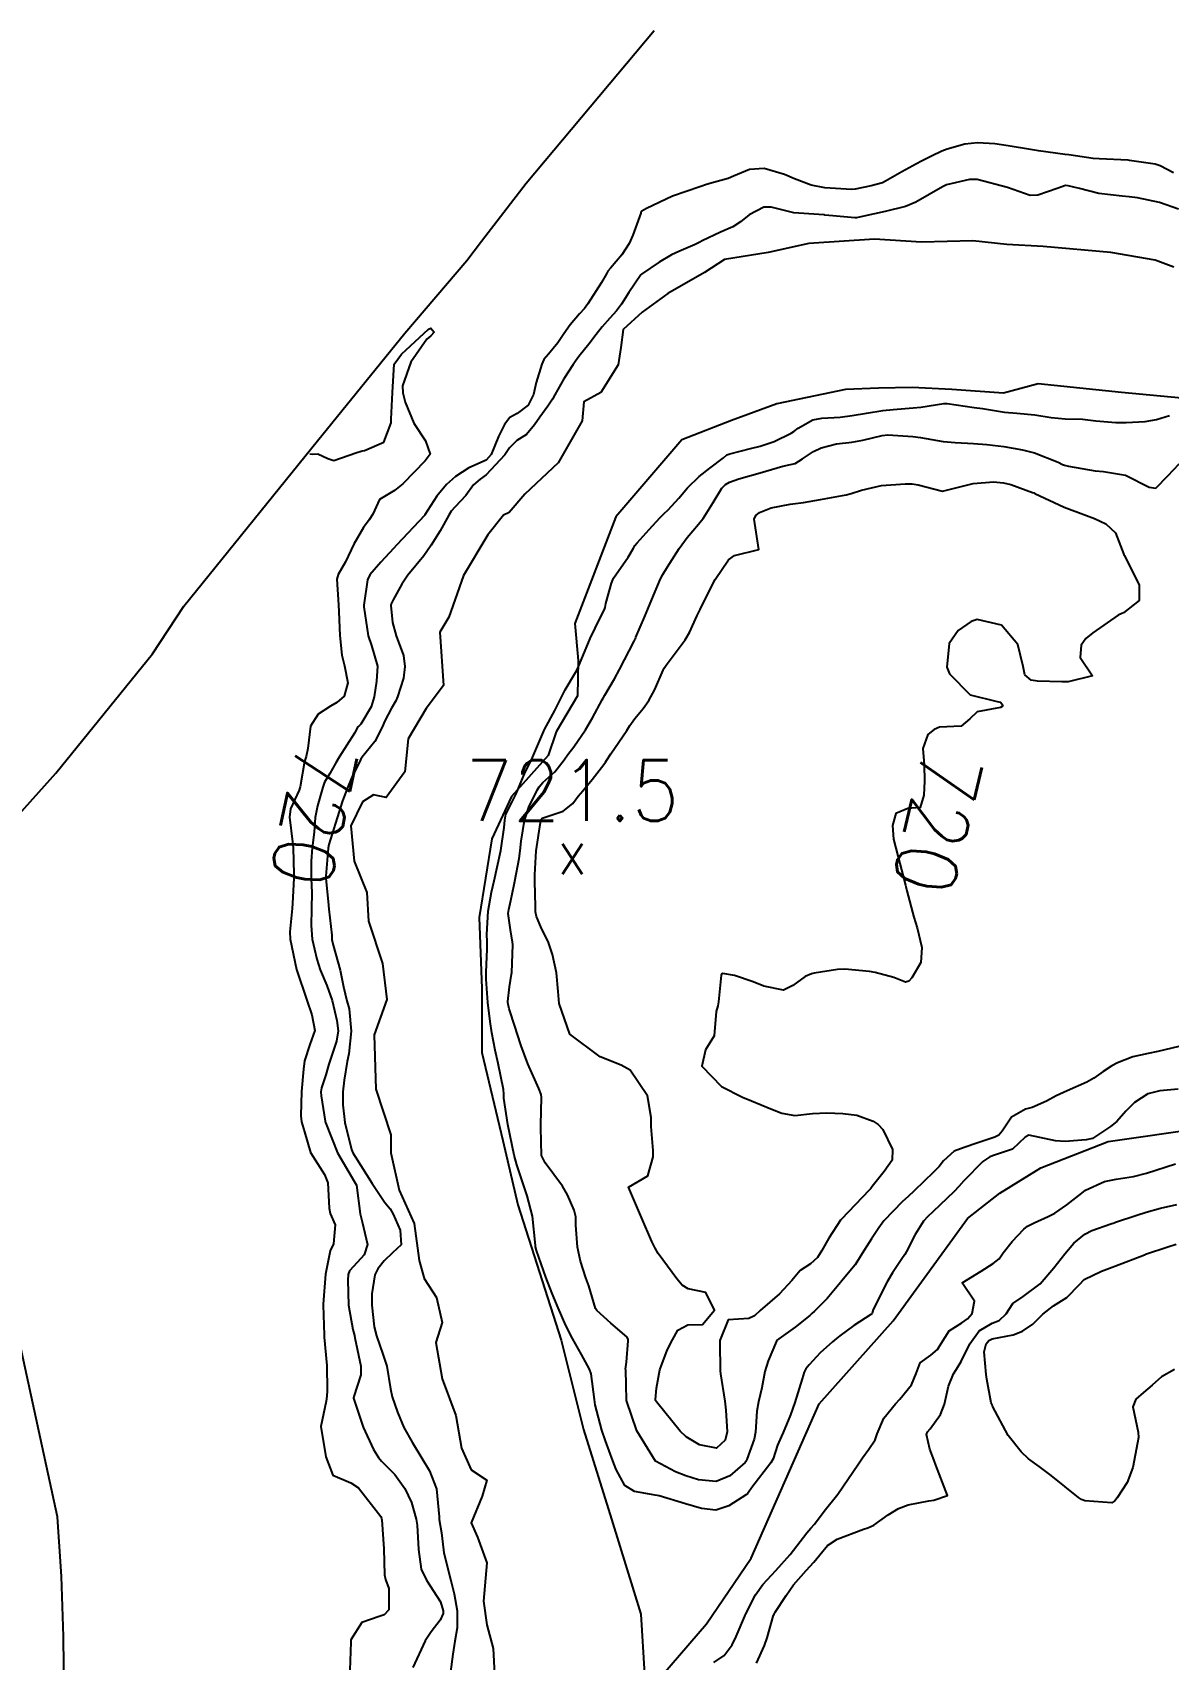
# Model space of a CAD drawing. Header units: metres. Extents: x 318500 to 325275, y 7408834 to 7428799.
# Drawn here: x 320236.7 to 320311.3, y 7414526.8 to 7414633.8 of the extents above; entities that cross this region are included whole.
import ezdxf
from ezdxf.enums import TextEntityAlignment as Align

# ---------------------------------------------------------------- set-up
doc = ezdxf.new("R2010")
doc.units = ezdxf.units.M
doc.header["$MEASUREMENT"] = 0
for name, color, linetype in [('Area', 45, 'Continuous'), ('Cotas', 45, 'Continuous'), ('Curvas de Nivel 1m', 11, 'Continuous'), ('Curvas de Nivel 5m', 15, 'Continuous'), ('Hidrografia', 140, 'Continuous'), ('Pontos Cotados', 45, 'Continuous'), ('Vias Primárias', 230, 'Continuous')]:
    doc.layers.add(name, color=color, linetype=linetype)
doc.styles.add('Style-STANDARD', font='STANDARD.shx')

# ---------------------------------------------------------------- blocks, each defined once
blk = doc.blocks.new('ELVTXT_6')
at = {"layer": 'Pontos Cotados', "linetype": 'Continuous', "style": 'Style-STANDARD'}
for s, height, p in [('721.5', 4, (0, 4)), ('x', 3, (0, 0))]:
    blk.add_text(s, height=height, dxfattribs=at).set_placement(p, align=Align.MIDDLE_CENTER)

msp = doc.modelspace()

# ---------------------------------------------------------------- linework, layer by layer
at = {"layer": 'Area'}
msp.add_lwpolyline([(320232.24, 7414578.42), (320238.23, 7414585.09), (320244.59, 7414592.93), (320246.64, 7414596.06), (320255.42, 7414606.93), (320261.15, 7414614.01), (320265.22, 7414618.78), (320266.2, 7414620.06), (320269.13, 7414623.86), (320277.54, 7414633.9)], dxfattribs=at)
at = {"layer": 'Curvas de Nivel 1m', "flags": 128}
for points, elevation in [([(320311.65, 7414624.54), (320310.77, 7414625.01), (320310.44, 7414625.12), (320308.77, 7414625.37), (320308.68, 7414625.38), (320306.77, 7414625.47), (320306.38, 7414625.5), (320304.77, 7414625.73), (320304.54, 7414625.76), (320302.78, 7414625.99), (320302.26, 7414626.08), (320300.78, 7414626.33), (320299.92, 7414626.45), (320298.78, 7414626.53), (320297.95, 7414626.44), (320296.78, 7414626.1), (320296.44, 7414625.97), (320295.76, 7414625.65), (320295.1, 7414625.32), (320294.76, 7414625.14), (320293.81, 7414624.61), (320292.74, 7414624), (320292.53, 7414623.9), (320291.79, 7414623.69), (320290.74, 7414623.48), (320290.49, 7414623.46), (320288.74, 7414623.56), (320287.84, 7414623.75), (320286.75, 7414624.15), (320286.09, 7414624.43), (320284.76, 7414624.84), (320283.79, 7414624.77), (320282.75, 7414624.32), (320282.39, 7414624.18), (320281.2, 7414623.84), (320280.84, 7414623.73), (320280.74, 7414623.7), (320280.54, 7414623.64), (320278.73, 7414623.01), (320277.03, 7414622.2), (320276.72, 7414622.03), (320276.67, 7414621.95), (320276.65, 7414621.9), (320276.14, 7414620.46), (320275.89, 7414619.91), (320275.42, 7414619.17), (320274.67, 7414618.28), (320274.5, 7414618.08), (320274.4, 7414617.92), (320274.07, 7414617.34), (320273.18, 7414615.94), (320272.95, 7414615.63), (320272.63, 7414615.29), (320272.01, 7414614.57), (320271.6, 7414613.97), (320271.2, 7414613.37), (320270.59, 7414612.64), (320270.29, 7414612.28), (320270.15, 7414611.98), (320269.78, 7414610.77), (320269.61, 7414609.99), (320269.26, 7414609.28), (320268.54, 7414608.74), (320268.06, 7414608.48), (320267.7, 7414608.01), (320267.32, 7414607.22), (320266.83, 7414606.03), (320266.5, 7414605.67), (320265.36, 7414605.17), (320264.49, 7414604.6), (320263.9, 7414604.06), (320263.25, 7414603.29), (320262.48, 7414602.08), (320262.47, 7414602.06), (320262.45, 7414602.03), (320260.64, 7414600.11), (320260.42, 7414599.87), (320259.57, 7414598.96), (320258.85, 7414598.13), (320258.71, 7414597.81), (320258.47, 7414596.13), (320258.47, 7414596.03), (320258.75, 7414594.13), (320258.97, 7414593.49), (320259.37, 7414592.12), (320259.29, 7414591.13), (320259.15, 7414590.12), (320258.95, 7414589.46), (320258.26, 7414588.32), (320258.17, 7414588.22), (320258.08, 7414588.13), (320257.85, 7414587.73), (320256.84, 7414586.15), (320256.62, 7414585.77), (320256.22, 7414585.07), (320255.88, 7414584.5), (320255.77, 7414584.17), (320255.42, 7414582.94), (320255.27, 7414582.17), (320255.2, 7414581.21), (320255.08, 7414580.18), (320255, 7414579.32), (320255.01, 7414578.18), (320255.04, 7414577.25), (320255.03, 7414576.18), (320255, 7414575.08), (320255.08, 7414574.18), (320255.37, 7414572.86), (320255.59, 7414572.17), (320256.03, 7414571.13), (320256.39, 7414570.15), (320256.7, 7414568.84), (320256.77, 7414568.15), (320256.67, 7414567.47), (320256.22, 7414566.16), (320256.16, 7414565.96), (320255.96, 7414565.27), (320255.69, 7414564.42), (320255.65, 7414564.16), (320255.66, 7414563.88), (320255.92, 7414562.23), (320255.93, 7414562.17), (320255.94, 7414562.14), (320256.74, 7414560.15), (320257.86, 7414558.23), (320257.92, 7414558.13), (320257.98, 7414558.01), (320258.22, 7414556.13), (320258.36, 7414555.6), (320258.7, 7414554.12), (320258.49, 7414553.43), (320257.79, 7414552.66), (320257.52, 7414552.39), (320257.44, 7414552.14), (320257.42, 7414551.77), (320257.46, 7414550.13), (320257.74, 7414548.53), (320257.84, 7414548.13), (320257.87, 7414547.98), (320258.27, 7414546.12), (320258.27, 7414545.55), (320257.8, 7414544.13), (320257.79, 7414544.01), (320258.42, 7414542.12), (320259.09, 7414540.65), (320259.42, 7414540.11), (320259.62, 7414539.88), (320260.5, 7414538.99), (320261.16, 7414538.09), (320261.59, 7414537.15), (320261.91, 7414536.07), (320261.97, 7414535.66), (320262.06, 7414534.07), (320262.24, 7414532.78), (320262.58, 7414532.06), (320263.5, 7414530.63), (320263.68, 7414530.05), (320263.67, 7414529.86), (320263.48, 7414529.43), (320262.88, 7414528.65), (320262.49, 7414528.06), (320261.69, 7414526.32)], 719), ([(320311.99, 7414622.17), (320310.74, 7414622.59), (320309.29, 7414622.91), (320308.74, 7414622.97), (320308.27, 7414623.01), (320306.74, 7414623.19), (320305.48, 7414623.51), (320304.74, 7414623.7), (320304.56, 7414623.71), (320304.01, 7414623.53), (320302.74, 7414623.08), (320302.24, 7414623.06), (320300.74, 7414623.58), (320298.75, 7414624.12), (320298.25, 7414624.11), (320296.74, 7414623.76), (320296.65, 7414623.72), (320296.48, 7414623.63), (320294.73, 7414622.63), (320294.05, 7414622.34), (320292.72, 7414622.01), (320291.3, 7414621.7), (320290.83, 7414621.6), (320290.72, 7414621.6), (320289.27, 7414621.73), (320288.75, 7414621.77), (320288.72, 7414621.78), (320288.68, 7414621.78), (320286.72, 7414621.93), (320285.23, 7414622.29), (320284.73, 7414622.3), (320283.78, 7414621.8), (320283.2, 7414621.33), (320282.71, 7414621.01), (320281.9, 7414620.64), (320280.69, 7414620.08), (320280.54, 7414620), (320280.23, 7414619.85), (320279.16, 7414619.38), (320278.68, 7414619.15), (320277.87, 7414618.68), (320276.71, 7414617.9), (320276.66, 7414617.85), (320275.87, 7414616.69), (320275.38, 7414615.91), (320275.07, 7414615.48), (320274.63, 7414615), (320274.11, 7414614.43), (320273.72, 7414613.93), (320273.25, 7414613.29), (320272.59, 7414612.48), (320272.36, 7414612.18), (320272.21, 7414611.96), (320271.61, 7414611), (320271.01, 7414609.97), (320270.85, 7414609.68), (320270.55, 7414609.22), (320270.03, 7414608.49), (320269.68, 7414607.99), (320269.15, 7414607.36), (320268.51, 7414606.96), (320268.04, 7414606.48), (320267.72, 7414606.01), (320266.49, 7414604.7), (320266.1, 7414604.42), (320265.67, 7414604.04), (320265.17, 7414603.34), (320264.46, 7414602.59), (320264.2, 7414602.31), (320264.04, 7414602.06), (320263.47, 7414601.03), (320262.89, 7414600.07), (320262.41, 7414599.38), (320261.36, 7414598.1), (320260.97, 7414597.52), (320260.38, 7414596.48), (320260.26, 7414596.23), (320260.24, 7414596.11), (320260.35, 7414595), (320260.58, 7414594.11), (320261.06, 7414592.83), (320261.16, 7414592.1), (320261.07, 7414591.34), (320260.68, 7414590.1), (320260.56, 7414589.84), (320260.28, 7414589.37), (320259.85, 7414588.53), (320259.67, 7414588.12), (320259.19, 7414587.18), (320258.34, 7414586.13), (320258.29, 7414586.08), (320258.24, 7414585.98), (320257.64, 7414584.72), (320257.38, 7414584.14), (320257.07, 7414583.28), (320256.72, 7414582.15), (320256.16, 7414580.4), (320256.11, 7414580.16), (320255.97, 7414578.33), (320255.97, 7414578.16), (320256.11, 7414576.66), (320256.17, 7414576.16), (320256.36, 7414574.44), (320256.37, 7414574.16), (320256.45, 7414573.78), (320256.92, 7414572.15), (320257.13, 7414571.05), (320257.35, 7414570.14), (320257.49, 7414569.61), (320257.63, 7414568.14), (320257.47, 7414566.65), (320257.37, 7414566.14), (320257.17, 7414564.92), (320257.08, 7414564.14), (320257.08, 7414563.29), (320257.22, 7414562.14), (320257.65, 7414560.37), (320257.75, 7414560.13), (320257.89, 7414559.9), (320259.01, 7414558.12), (320259.85, 7414556.88), (320260.19, 7414556.45), (320260.39, 7414556.1), (320260.86, 7414555.06), (320260.91, 7414554.09), (320260.35, 7414553.56), (320259.79, 7414553.04), (320259.39, 7414552.51), (320259.19, 7414552.12), (320259, 7414550.88), (320259, 7414550.12), (320259.15, 7414548.71), (320259.29, 7414548.11), (320259.71, 7414546.91), (320259.97, 7414546.11), (320260.21, 7414544.63), (320260.33, 7414544.1), (320260.67, 7414543.09), (320261.09, 7414542.09), (320261.64, 7414541.12), (320262.28, 7414540.07), (320262.78, 7414539.23), (320263.24, 7414538.06), (320263.41, 7414536.22), (320263.42, 7414536.05), (320263.56, 7414535.16), (320263.7, 7414534.05), (320263.73, 7414533.85), (320264.18, 7414532.04), (320264.4, 7414531.15), (320264.6, 7414530.04), (320264.6, 7414528.92), (320264.45, 7414528.04), (320264.31, 7414527.19), (320264.16, 7414526.04)], 718), ([(320311.96, 7414564.32), (320310.75, 7414564.22), (320309.96, 7414564.02), (320309.08, 7414563.45), (320308.53, 7414562.87), (320307.93, 7414562.21), (320307.52, 7414561.88), (320306.93, 7414561.48), (320306.32, 7414561.08), (320305.91, 7414560.99), (320304.54, 7414560.88), (320303.91, 7414560.92), (320302.15, 7414561.31), (320301.91, 7414561.18), (320301.07, 7414560.39), (320299.9, 7414559.98), (320299.59, 7414559.88), (320299.12, 7414559.58), (320297.87, 7414558.29), (320297.55, 7414557.92), (320297.25, 7414557.61), (320295.85, 7414556.26), (320295.52, 7414555.96), (320295.22, 7414555.64), (320294.69, 7414554.78), (320294.11, 7414553.65), (320294, 7414553.45), (320293.8, 7414553.17), (320293.19, 7414552.26), (320292.85, 7414551.66), (320291.93, 7414549.85), (320291.88, 7414549.68), (320291.85, 7414549.58), (320291.76, 7414549.52), (320290.66, 7414548.79), (320289.74, 7414548.11), (320289.52, 7414547.93), (320289.26, 7414547.71), (320288.45, 7414546.99), (320287.71, 7414546.2), (320287.5, 7414545.94), (320287.39, 7414545.73), (320287.25, 7414545.29), (320286.78, 7414543.74), (320286.5, 7414542.92), (320286, 7414541.75), (320285.89, 7414541.52), (320285.64, 7414540.92), (320285.35, 7414540.04), (320285.21, 7414539.77), (320283.96, 7414538.14), (320283.71, 7414537.79), (320283.66, 7414537.73), (320283.6, 7414537.68), (320282.44, 7414536.95), (320281.58, 7414536.66), (320280.65, 7414536.76), (320279.59, 7414537.07), (320277.87, 7414537.59), (320277.6, 7414537.65), (320276.24, 7414537.88), (320275.6, 7414538.28), (320275.03, 7414539.32), (320274.83, 7414539.9), (320274.33, 7414541.22), (320274.09, 7414541.91), (320273.67, 7414543.58), (320273.62, 7414543.92), (320273.39, 7414545.61), (320273.29, 7414545.93), (320272.77, 7414546.88), (320272.17, 7414547.94), (320271.74, 7414548.79), (320271.23, 7414549.96), (320270.84, 7414550.89), (320270.42, 7414551.96), (320269.81, 7414553.73), (320269.74, 7414553.97), (320269.73, 7414554.05), (320269.55, 7414555.97), (320269.19, 7414557.32), (320268.97, 7414557.98), (320268.52, 7414559.36), (320268.33, 7414559.99), (320267.92, 7414562), (320267.66, 7414563.73), (320267.66, 7414564), (320267.64, 7414564.3), (320267.29, 7414566.01), (320267.1, 7414566.89), (320266.88, 7414568.02), (320266.76, 7414568.77), (320266.6, 7414570.02), (320266.5, 7414571.56), (320266.5, 7414572.02), (320266.56, 7414573.53), (320266.56, 7414574.02), (320266.55, 7414574.49), (320266.64, 7414576.02), (320266.86, 7414577.28), (320267.02, 7414578.02), (320267.23, 7414578.92), (320267.46, 7414580.01), (320267.68, 7414581.52), (320267.72, 7414582.01), (320267.79, 7414582.4), (320268.2, 7414583.2), (320268.47, 7414583.73), (320268.57, 7414583.99), (320269.06, 7414585.15), (320269.47, 7414585.98), (320270.26, 7414587.81), (320270.31, 7414587.92), (320270.34, 7414587.97), (320271.02, 7414589.22), (320271.39, 7414589.96), (320271.7, 7414590.56), (320272.31, 7414591.61), (320272.44, 7414591.83), (320272.51, 7414591.95), (320272.64, 7414592.26), (320273.33, 7414593.94), (320273.66, 7414594.63), (320274.29, 7414595.92), (320274.31, 7414595.98), (320274.37, 7414596.24), (320274.73, 7414597.58), (320274.87, 7414597.91), (320275.82, 7414599.3), (320276.17, 7414599.89), (320276.26, 7414600.05), (320276.43, 7414600.24), (320277.21, 7414601.11), (320277.9, 7414601.88), (320278.18, 7414602.14), (320278.46, 7414602.39), (320279.16, 7414603.17), (320279.72, 7414603.85), (320280.49, 7414604.6), (320281.19, 7414605.14), (320282.08, 7414605.82), (320282.31, 7414606.01), (320282.5, 7414606.09), (320283.87, 7414606.44), (320284.51, 7414606.59), (320285.41, 7414606.89), (320286.53, 7414607.45), (320286.72, 7414607.56), (320287, 7414607.76), (320287.97, 7414608.31), (320288.54, 7414608.43), (320289.76, 7414608.5), (320290.54, 7414608.59), (320291.49, 7414608.75), (320292.55, 7414608.92), (320293.23, 7414608.99), (320294.55, 7414609.11), (320295.05, 7414609.15), (320296.56, 7414609.39), (320296.79, 7414609.39), (320298.55, 7414609.13), (320299.1, 7414609.05), (320300.55, 7414608.83), (320301.36, 7414608.75), (320302.55, 7414608.64), (320303.62, 7414608.46), (320304.54, 7414608.39), (320305.68, 7414608.37), (320306.54, 7414608.26), (320307.87, 7414608.15), (320308.54, 7414608.15), (320309.79, 7414608.2), (320310.54, 7414608.34), (320311.38, 7414608.6)], 718), ([(320312, 7414567.12), (320310.63, 7414566.79), (320309.99, 7414566.68), (320308.99, 7414566.45), (320307.98, 7414566.05), (320307.6, 7414565.85), (320307.03, 7414565.48), (320306.41, 7414565.04), (320305.96, 7414564.78), (320304.67, 7414564.22), (320303.95, 7414563.89), (320303.3, 7414563.53), (320302.36, 7414563.13), (320301.94, 7414563.02), (320301.01, 7414562.48), (320300.39, 7414561.57), (320300.18, 7414561.3), (320299.91, 7414561.18), (320298.73, 7414560.77), (320297.9, 7414560.49), (320297.25, 7414560.26), (320296.55, 7414559.62), (320296.26, 7414559.25), (320295.88, 7414558.86), (320295.25, 7414558.26), (320294.61, 7414557.64), (320294.22, 7414557.28), (320293.85, 7414556.94), (320292.63, 7414555.67), (320292.29, 7414555.22), (320291.82, 7414554.49), (320291.5, 7414554), (320291.31, 7414553.69), (320290.73, 7414552.77), (320289.85, 7414551.71), (320289.78, 7414551.62), (320288.91, 7414550.57), (320288.07, 7414549.73), (320287.9, 7414549.58), (320287.76, 7414549.45), (320286.8, 7414548.69), (320285.73, 7414547.92), (320285.64, 7414547.85), (320285.58, 7414547.76), (320285.02, 7414546.46), (320284.81, 7414545.77), (320284.6, 7414544.69), (320284.39, 7414543.78), (320284.28, 7414543.17), (320284.19, 7414541.78), (320284.1, 7414541.33), (320283.62, 7414539.99), (320283.56, 7414539.85), (320283.52, 7414539.79), (320282.5, 7414538.91), (320281.61, 7414538.53), (320280.44, 7414538.66), (320279.61, 7414538.92), (320278.94, 7414539.18), (320277.62, 7414539.87), (320276.39, 7414541.88), (320275.71, 7414543.86), (320275.71, 7414543.89), (320275.69, 7414544.89), (320275.68, 7414545.87), (320275.67, 7414545.89), (320275.66, 7414545.93), (320275.71, 7414546.39), (320275.83, 7414547.79), (320275.82, 7414547.89), (320275.73, 7414548.04), (320274.7, 7414548.95), (320273.76, 7414549.77), (320273.68, 7414549.92), (320273.24, 7414551.39), (320273.05, 7414551.93), (320272.7, 7414553.03), (320272.51, 7414553.94), (320272.39, 7414555.38), (320272.38, 7414555.94), (320272.28, 7414556.38), (320271.85, 7414557.38), (320271.52, 7414557.95), (320270.37, 7414559.48), (320270.13, 7414559.97), (320270.09, 7414561.8), (320270.09, 7414561.97), (320270.14, 7414563.77), (320270.12, 7414563.97), (320269.95, 7414564.36), (320269.23, 7414565.98), (320268.8, 7414567.17), (320268.54, 7414567.99), (320268.41, 7414568.4), (320268.02, 7414569.61), (320267.94, 7414569.92), (320267.93, 7414570), (320267.93, 7414570.09), (320268.04, 7414571.06), (320268.16, 7414571.88), (320268.18, 7414572), (320268.25, 7414573.82), (320268.23, 7414574), (320268.2, 7414574.12), (320268.09, 7414574.8), (320267.95, 7414575.86), (320267.96, 7414576), (320267.98, 7414576.13), (320268.11, 7414576.73), (320268.34, 7414577.78), (320268.38, 7414578), (320268.67, 7414579.48), (320268.73, 7414579.99), (320268.8, 7414580.62), (320269.02, 7414581.99), (320269.31, 7414582.87), (320269.86, 7414583.98), (320269.99, 7414584.2), (320270.22, 7414584.49), (320271, 7414585.19), (320271.63, 7414585.96), (320271.87, 7414586.32), (320272.25, 7414586.82), (320273.03, 7414587.94), (320273.48, 7414588.72), (320274.13, 7414589.92), (320274.19, 7414590.03), (320274.29, 7414590.21), (320274.92, 7414591.3), (320275.25, 7414591.91), (320276.22, 7414593.78), (320276.28, 7414593.89), (320276.3, 7414593.93), (320276.34, 7414594.03), (320276.91, 7414595.34), (320277.13, 7414595.88), (320277.49, 7414596.77), (320277.95, 7414597.87), (320278.11, 7414598.16), (320278.41, 7414598.65), (320279.17, 7414599.86), (320279.7, 7414600.58), (320280.44, 7414601.46), (320280.62, 7414601.67), (320280.75, 7414601.84), (320281.41, 7414602.88), (320281.99, 7414603.82), (320282.23, 7414604.07), (320282.48, 7414604.21), (320283.1, 7414604.43), (320284.49, 7414604.84), (320285.99, 7414605.26), (320286.5, 7414605.37), (320286.8, 7414605.45), (320287.27, 7414605.75), (320288.01, 7414606.24), (320288.51, 7414606.48), (320289.51, 7414606.73), (320290.52, 7414606.85), (320291.25, 7414606.97), (320292.52, 7414607.29), (320292.88, 7414607.33), (320294.52, 7414607.22), (320295.03, 7414607.15), (320296.52, 7414606.9), (320297.31, 7414606.82), (320298.52, 7414606.76), (320299.4, 7414606.7), (320300.51, 7414606.56), (320301.73, 7414606.34), (320302.51, 7414606.14), (320304.07, 7414605.53), (320304.37, 7414605.39), (320304.5, 7414605.33), (320304.75, 7414605.26), (320306.5, 7414604.96), (320307.06, 7414604.93), (320308.5, 7414604.67), (320310.05, 7414603.88), (320310.49, 7414603.83), (320311.29, 7414604.64), (320312.03, 7414605.42)], 719), ([(320281.45, 7414526.65), (320282.14, 7414527.11), (320282.66, 7414527.8), (320282.92, 7414528.35), (320283.49, 7414529.69), (320283.52, 7414529.76), (320283.53, 7414529.79), (320284.19, 7414531.1), (320284.67, 7414531.77), (320285.53, 7414532.69), (320286.47, 7414533.75), (320287.56, 7414535.16), (320287.82, 7414535.47), (320288.06, 7414535.73), (320288.71, 7414536.59), (320289.6, 7414537.71), (320290.95, 7414539.69), (320291.22, 7414540.09), (320291.63, 7414540.67), (320292.05, 7414541.27), (320292.19, 7414541.67), (320292.63, 7414542.7), (320293.4, 7414543.65), (320293.68, 7414543.94), (320294.45, 7414544.89), (320294.75, 7414545.64), (320295.02, 7414546.33), (320295.72, 7414546.84), (320296.14, 7414547.21), (320296.39, 7414547.62), (320296.92, 7414548.44), (320297.75, 7414548.96), (320298.11, 7414549.23), (320298.43, 7414549.59), (320298.58, 7414550.4), (320297.78, 7414551.6), (320299.02, 7414552.36), (320299.8, 7414552.87), (320300.19, 7414553.18), (320300.47, 7414553.56), (320301.06, 7414554.32), (320301.83, 7414555.12), (320302.07, 7414555.31), (320302.5, 7414555.54), (320303.42, 7414555.95), (320303.85, 7414556.18), (320304.65, 7414556.72), (320305.62, 7414557.49), (320305.87, 7414557.68), (320307.11, 7414558.25), (320307.88, 7414558.42), (320309.02, 7414558.59), (320309.88, 7414558.81), (320311.79, 7414559.41)], 718), ([(320284.26, 7414526.59), (320284.79, 7414527.77), (320284.97, 7414528.26), (320285.38, 7414529.76), (320285.42, 7414529.83), (320285.49, 7414529.95), (320286.21, 7414531.05), (320286.69, 7414531.74), (320287.53, 7414532.7), (320288.03, 7414533.23), (320288.42, 7414533.72), (320288.93, 7414534.33), (320289.56, 7414534.76), (320291.29, 7414535.41), (320291.57, 7414535.49), (320291.96, 7414535.67), (320292.9, 7414536.34), (320293.59, 7414536.76), (320294.23, 7414537), (320295.59, 7414537.27), (320295.9, 7414537.32), (320296.8, 7414537.61), (320296.48, 7414538.48), (320296.05, 7414539.62), (320295.93, 7414539.93), (320295.64, 7414540.66), (320295.43, 7414541.63), (320295.49, 7414541.8), (320295.66, 7414542.01), (320296.34, 7414542.95), (320296.6, 7414543.62), (320296.88, 7414544.8), (320297.19, 7414545.61), (320297.39, 7414545.92), (320297.71, 7414546.43), (320298.28, 7414547.59), (320298.88, 7414548.44), (320299.75, 7414548.95), (320300.19, 7414549.13), (320300.66, 7414549.56), (320301.09, 7414550.23), (320301.77, 7414550.7), (320302.89, 7414551.53), (320303.8, 7414552.58), (320304.51, 7414553.51), (320305.11, 7414554.21), (320305.83, 7414554.8), (320306.29, 7414555.03), (320307.54, 7414555.47), (320307.76, 7414555.55), (320307.84, 7414555.58), (320309.25, 7414556.05), (320309.85, 7414556.24), (320310.79, 7414556.5), (320311.86, 7414556.75)], 719)]:
    msp.add_lwpolyline(points, dxfattribs=dict(at, elevation=elevation))
at = {"layer": 'Curvas de Nivel 5m', "elevation": 720, "flags": 128}
for points in [[(320254.92, 7414606.08), (320255.09, 7414606.06), (320255.45, 7414606.08), (320256.1, 7414605.77), (320256.49, 7414605.65), (320257.94, 7414606.14), (320258.36, 7414606.27), (320258.5, 7414606.29), (320259.78, 7414606.85), (320260.26, 7414608.11), (320260.27, 7414608.37), (320260.35, 7414610.11), (320260.45, 7414611.98), (320260.94, 7414612.64), (320262.71, 7414614.27), (320262.87, 7414614.33), (320263.08, 7414614.08), (320262.86, 7414613.83), (320262.6, 7414613.62), (320261.55, 7414612.1), (320261.01, 7414610.55), (320261.02, 7414610.1), (320261.17, 7414609.48), (320261.74, 7414608.09), (320262.51, 7414606.93), (320262.83, 7414606.07), (320262.5, 7414605.63), (320261.02, 7414604.1), (320260.47, 7414603.68), (320259.49, 7414603.09), (320259.05, 7414602.12), (320258.82, 7414601.75), (320258.44, 7414601.24), (320257.81, 7414600.14), (320257.25, 7414598.99), (320256.77, 7414598.15), (320256.7, 7414597.85), (320256.8, 7414596.15), (320256.83, 7414595.69), (320256.88, 7414594.15), (320257.02, 7414592.84), (320257.19, 7414592.15), (320257.42, 7414591.03), (320257.17, 7414590.15), (320256.7, 7414589.74), (320256.28, 7414589.5), (320255.47, 7414588.98), (320254.96, 7414588.18), (320254.78, 7414586.72), (320254.67, 7414586.18), (320254.57, 7414585.85), (320254.28, 7414584.19), (320254.27, 7414584.13), (320254.21, 7414583.98), (320253.64, 7414582.75), (320253.58, 7414582.2), (320253.78, 7414580.58), (320253.82, 7414580.19), (320253.87, 7414578.46), (320253.87, 7414578.19), (320253.78, 7414576.52), (320253.76, 7414576.19), (320253.61, 7414574.67), (320253.62, 7414574.19), (320254.05, 7414572.19), (320254.73, 7414570.18), (320255.05, 7414569.22), (320255.24, 7414568.17), (320254.91, 7414567.25), (320254.57, 7414566.18), (320254.5, 7414565.64), (320254.38, 7414564.18), (320254.32, 7414562.58), (320254.38, 7414562.18), (320254.56, 7414561.53), (320254.95, 7414560.17), (320255.87, 7414558.72), (320256.09, 7414558.16), (320256.19, 7414556.5), (320256.26, 7414556.15), (320256.57, 7414555.41), (320256.47, 7414554.15), (320256.26, 7414553.69), (320255.94, 7414552.16), (320255.79, 7414550.19), (320255.79, 7414550.16), (320255.8, 7414550.12), (320255.85, 7414548.16), (320255.86, 7414548.03), (320256.03, 7414546.16), (320256.06, 7414544.53), (320256.04, 7414544.15), (320256, 7414543.83), (320255.65, 7414542.16), (320255.97, 7414540.15), (320256.42, 7414538.96), (320257.6, 7414538.46), (320258.12, 7414538.12), (320259.57, 7414536.24), (320259.63, 7414536.11), (320259.65, 7414536.02), (320259.77, 7414534.11), (320259.83, 7414532.41), (320259.89, 7414532.1), (320260.11, 7414531.5), (320260.11, 7414530.1), (320259.81, 7414529.78), (320259.48, 7414529.66), (320258.33, 7414529.27), (320257.62, 7414528.13), (320257.6, 7414527.99), (320257.55, 7414526.13)], [(320311.71, 7414545.89), (320310.87, 7414545.42), (320310.26, 7414544.87), (320309.69, 7414544.38), (320309.18, 7414543.96), (320308.99, 7414543.45), (320309.32, 7414541.78), (320309.35, 7414541.44), (320309.29, 7414541.09), (320308.97, 7414539.45), (320308.6, 7414538.47), (320307.95, 7414537.46), (320307.8, 7414537.27), (320307.59, 7414537.13), (320305.82, 7414537.27), (320305.6, 7414537.36), (320305.41, 7414537.49), (320303.62, 7414538.93), (320302.82, 7414539.53), (320302.13, 7414540.04), (320301.64, 7414540.48), (320300.78, 7414541.56), (320299.77, 7414543.48), (320299.73, 7414543.57), (320299.68, 7414543.72), (320299.39, 7414545.26), (320299.34, 7414545.58), (320299.21, 7414547.07), (320299.35, 7414547.58), (320299.51, 7414547.8), (320299.74, 7414547.91), (320301.12, 7414548.18), (320301.74, 7414548.42), (320302.42, 7414548.87), (320303.07, 7414549.53), (320303.77, 7414550.09), (320304.65, 7414550.63), (320305.48, 7414551.49), (320305.79, 7414551.81), (320306.92, 7414552.36), (320307.8, 7414552.7), (320309.74, 7414553.44), (320309.79, 7414553.46), (320309.81, 7414553.47), (320311.27, 7414553.97), (320311.82, 7414554.14)]]:
    msp.add_lwpolyline(points, dxfattribs=at)
msp.add_lwpolyline([(320300.49, 7414604.18), (320300.97, 7414604.06), (320302.39, 7414603.55), (320302.48, 7414603.51), (320302.55, 7414603.48), (320304.47, 7414602.58), (320305.94, 7414602.02), (320306.46, 7414601.83), (320307.21, 7414601.49), (320307.85, 7414600.89), (320308.4, 7414599.47), (320308.43, 7414599.39), (320309.39, 7414597.46), (320309.4, 7414596.44), (320308.37, 7414595.64), (320308.25, 7414595.59), (320308.01, 7414595.48), (320306.35, 7414594.32), (320305.9, 7414593.95), (320305.58, 7414593.51), (320305.52, 7414592.7), (320306.32, 7414591.49), (320304.74, 7414591.09), (320304.31, 7414591.09), (320302.72, 7414591.14), (320302.31, 7414591.21), (320301.89, 7414591.55), (320301.77, 7414592.11), (320301.42, 7414593.56), (320300.36, 7414594.83), (320298.76, 7414595.2), (320298.36, 7414595.06), (320297.5, 7414594.46), (320296.92, 7414593.62), (320296.76, 7414592.06), (320296.93, 7414591.62), (320298.3, 7414590.25), (320300.07, 7414589.8), (320300.29, 7414589.77), (320300.43, 7414589.57), (320300.39, 7414589.47), (320300.29, 7414589.41), (320298.75, 7414589.12), (320298.28, 7414588.66), (320297.7, 7414588.18), (320296.27, 7414588.11), (320295.93, 7414587.97), (320295.52, 7414587.64), (320295.18, 7414586.72), (320295.28, 7414585.64), (320295.3, 7414584.56), (320295.26, 7414583.64), (320295, 7414582.84), (320294.2, 7414582.77), (320293.42, 7414582.44), (320293.19, 7414581.66), (320293.26, 7414580.76), (320293.54, 7414579.66), (320294.04, 7414577.74), (320294.06, 7414577.65), (320294.13, 7414577.37), (320294.6, 7414575.64), (320294.81, 7414574.93), (320295.11, 7414573.64), (320295.05, 7414572.66), (320294.46, 7414571.65), (320294.27, 7414571.42), (320294.05, 7414571.35), (320293.27, 7414571.66), (320292.05, 7414572), (320291.68, 7414572.06), (320290.06, 7414572.21), (320289.59, 7414572.19), (320288.05, 7414571.95), (320287.87, 7414571.91), (320287.46, 7414571.74), (320286.65, 7414571.14), (320286.04, 7414570.83), (320284.73, 7414571.09), (320284.04, 7414571.39), (320282.81, 7414571.8), (320282.05, 7414571.92), (320281.97, 7414571.89), (320281.93, 7414571.81), (320281.76, 7414570.07), (320281.71, 7414569.81), (320281.62, 7414569.42), (320281.47, 7414567.82), (320280.9, 7414566.91), (320280.66, 7414565.83), (320281.95, 7414564.51), (320283.34, 7414563.8), (320283.94, 7414563.55), (320285.2, 7414563.04), (320285.93, 7414562.74), (320286.78, 7414562.6), (320287.93, 7414562.72), (320288.88, 7414562.77), (320289.93, 7414562.72), (320290.85, 7414562.61), (320291.93, 7414562.22), (320292.26, 7414562.01), (320292.56, 7414561.67), (320293.2, 7414560.37), (320293.18, 7414559.66), (320292.64, 7414558.91), (320291.86, 7414557.93), (320291.76, 7414557.79), (320291.66, 7414557.68), (320289.84, 7414555.78), (320289.81, 7414555.75), (320289.78, 7414555.71), (320289, 7414554.54), (320288.56, 7414553.72), (320288.27, 7414553.26), (320287.8, 7414552.84), (320287.13, 7414552.4), (320286.57, 7414551.75), (320285.77, 7414550.88), (320284.51, 7414549.78), (320284.12, 7414549.42), (320283.75, 7414549.25), (320282.39, 7414549.17), (320281.86, 7414547.81), (320281.86, 7414547.68), (320281.87, 7414545.81), (320281.89, 7414545.62), (320282.17, 7414543.81), (320282.25, 7414543.22), (320282.34, 7414541.8), (320282.19, 7414541.26), (320281.63, 7414540.74), (320280.52, 7414540.94), (320279.64, 7414541.48), (320279.25, 7414541.85), (320277.68, 7414543.77), (320277.63, 7414543.87), (320277.62, 7414543.93), (320277.69, 7414544.68), (320277.9, 7414545.87), (320278.4, 7414547.18), (320278.74, 7414547.85), (320279.1, 7414548.49), (320279.74, 7414548.83), (320280.72, 7414548.86), (320281.5, 7414549.81), (320280.92, 7414550.97), (320279.77, 7414551.21), (320279.37, 7414551.44), (320279.02, 7414551.85), (320277.8, 7414553.53), (320277.6, 7414553.87), (320277.38, 7414554.31), (320276.7, 7414555.88), (320275.86, 7414557.89), (320277.12, 7414558.63), (320277.48, 7414559.87), (320277.47, 7414560.3), (320277.35, 7414561.88), (320277.34, 7414562.47), (320277.1, 7414563.88), (320275.97, 7414565.58), (320275.36, 7414565.9), (320273.98, 7414566.46), (320272, 7414567.95), (320271.3, 7414569.96), (320271.24, 7414570.75), (320271.11, 7414571.96), (320270.85, 7414573.18), (320270.59, 7414573.96), (320270.09, 7414575), (320269.8, 7414575.67), (320269.75, 7414575.98), (320269.75, 7414576.33), (320269.7, 7414577.98), (320269.7, 7414578.42), (320269.79, 7414579.98), (320270.06, 7414581.86), (320270.09, 7414581.97), (320270.11, 7414582.04), (320270.18, 7414582.13), (320271.55, 7414582.59), (320272.2, 7414583.11), (320272.55, 7414583.59), (320272.84, 7414583.94), (320273.47, 7414584.68), (320274.24, 7414585.67), (320274.34, 7414585.81), (320274.41, 7414585.92), (320274.69, 7414586.36), (320275.74, 7414587.9), (320275.94, 7414588.22), (320276.27, 7414588.69), (320276.82, 7414589.34), (320277.19, 7414589.88), (320277.58, 7414590.6), (320278.13, 7414591.87), (320278.19, 7414592), (320278.32, 7414592.19), (320279.57, 7414593.85), (320279.86, 7414594.34), (320280.36, 7414595.46), (320280.49, 7414595.72), (320280.55, 7414595.84), (320281.16, 7414597.05), (320281.55, 7414597.82), (320282.41, 7414599.11), (320282.82, 7414599.4), (320284.42, 7414599.79), (320284.11, 7414601.79), (320284.21, 7414602.03), (320284.46, 7414602.22), (320285.22, 7414602.54), (320286.47, 7414602.78), (320287.34, 7414602.88), (320288.47, 7414603.08), (320290.15, 7414603.39), (320290.48, 7414603.47), (320291.15, 7414603.7), (320292.48, 7414603.99), (320294.03, 7414604.12), (320294.48, 7414604.11), (320294.87, 7414604.04), (320296.48, 7414603.63), (320298.49, 7414604.13), (320299.83, 7414604.24)], close=True, dxfattribs=at)
at = {"layer": 'Hidrografia'}
for points in [[(320311.68, 7414618.34), (320310.45, 7414618.81), (320307.53, 7414619.31), (320303.08, 7414619.7), (320300.71, 7414619.83), (320298.47, 7414620.08), (320295.09, 7414619.99), (320292, 7414620.2), (320287.69, 7414619.91), (320285.03, 7414619.32), (320282.15, 7414618.85), (320280.84, 7414618), (320278.43, 7414616.61), (320276.74, 7414615.39), (320275.51, 7414614.25), (320275.34, 7414613.06), (320275.17, 7414611.92), (320274.03, 7414610.11), (320272.92, 7414609.5), (320272.8, 7414608.24), (320271.23, 7414605.49), (320269.04, 7414603.42), (320268.02, 7414602.23), (320267.64, 7414602.06), (320266.62, 7414600.75), (320265.01, 7414598.08), (320264.04, 7414595.34), (320263.45, 7414594.37), (320263.7, 7414590.86), (320262.56, 7414589.34), (320261.38, 7414587.36), (320261.16, 7414585.18), (320259.94, 7414583.5), (320259.09, 7414583.66), (320258.38, 7414583.2), (320257.61, 7414581.64), (320257.83, 7414579.32), (320258.67, 7414577.25), (320258.76, 7414575.36), (320259.69, 7414572.58), (320259.98, 7414570.21), (320259.14, 7414567.89), (320259.26, 7414564.33), (320260.24, 7414561.33), (320260.24, 7414560.14), (320260.79, 7414557.69), (320261.76, 7414555.49), (320262.1, 7414553.07), (320262.43, 7414551.89), (320263.24, 7414550.63), (320263.62, 7414548.98), (320263.2, 7414547.67), (320263.62, 7414545.29), (320264.51, 7414542.88), (320264.89, 7414540.73), (320265.52, 7414539.3), (320266.54, 7414538.62), (320266.24, 7414537.57), (320265.52, 7414535.83), (320265.94, 7414534.89), (320266.54, 7414533.2), (320266.32, 7414530.67), (320266.54, 7414529.13), (320266.96, 7414527.57), (320267.04, 7414525.88)], [(320317.33, 7414609.26), (320308.24, 7414610.12), (320302.76, 7414610.68), (320300.49, 7414610.07), (320297.09, 7414610.31), (320294.49, 7414610.45), (320292.27, 7414610.4), (320290.1, 7414610.31), (320285.59, 7414609.36), (320282.62, 7414608.27), (320279.36, 7414607), (320275.01, 7414601.94), (320272.32, 7414594.94), (320272.55, 7414592.49), (320272.5, 7414590.17), (320271.09, 7414587.82), (320270.57, 7414586.26), (320268.16, 7414583.55), (320266.88, 7414580.77), (320266.03, 7414575.61), (320266.22, 7414570.94), (320266.22, 7414566.74), (320267.59, 7414560.96), (320268.58, 7414556.72), (320271.42, 7414547.82), (320272.89, 7414541.95), (320274.73, 7414536.06), (320276.67, 7414529.82), (320276.9, 7414525.87)], [(320276.88, 7414524.43), (320280.97, 7414529.19), (320283.91, 7414533.49), (320288.38, 7414543.65), (320293.24, 7414549.11), (320298.12, 7414555.82), (320300.25, 7414557.49), (320302.94, 7414559.16), (320307.35, 7414560.88), (320313.63, 7414561.79), (320320.63, 7414562.95), (320328.9, 7414564.69), (320333.31, 7414565.8), (320341.52, 7414565.8), (320348.72, 7414564.54), (320357.91, 7414560.02), (320373.49, 7414552.51), (320379.16, 7414550.89), (320382.41, 7414550.74), (320384.03, 7414551.04), (320387.02, 7414550.94)]]:
    msp.add_lwpolyline(points, dxfattribs=at)
at = {"layer": 'Vias Primárias'}
msp.add_lwpolyline([(320254.5, 7414358.67), (320253.69, 7414357.84), (320225.88, 7414328.13, -0.47838), (320218.36, 7414328.69, -0.084752), (320215.13, 7414335.64), (320218.55, 7414346.03), (320220.79, 7414355.24), (320224.83, 7414380.73), (320227.07, 7414395), (320229.25, 7414417.58), (320231.05, 7414438.73), (320232.79, 7414457.02), (320235.03, 7414478.61), (320236.78, 7414498.52), (320238.27, 7414515.26, 0.043), (320238.33, 7414536.22), (320235.22, 7414550.66), (320231.61, 7414567.16), (320229.73, 7414575.61)], format="xyb", dxfattribs=at)

# ---------------------------------------------------------------- block references
at = {"layer": 'Pontos Cotados', "linetype": 'Continuous'}
msp.add_blockref('ELVTXT_6', (320272.16, 7414579.95, 721.49), dxfattribs=at)

# ---------------------------------------------------------------- texts
at = {"layer": 'Cotas', "style": 'Style-STANDARD'}
for rotation, p in [(258.2199, (320255.18, 7414582.31, 720)), (256.6576, (320296.15, 7414581.83, 720))]:
    msp.add_text('720', height=4, rotation=rotation, dxfattribs=at).set_placement(p, align=Align.MIDDLE_CENTER)

doc.saveas('drawing.dxf')
